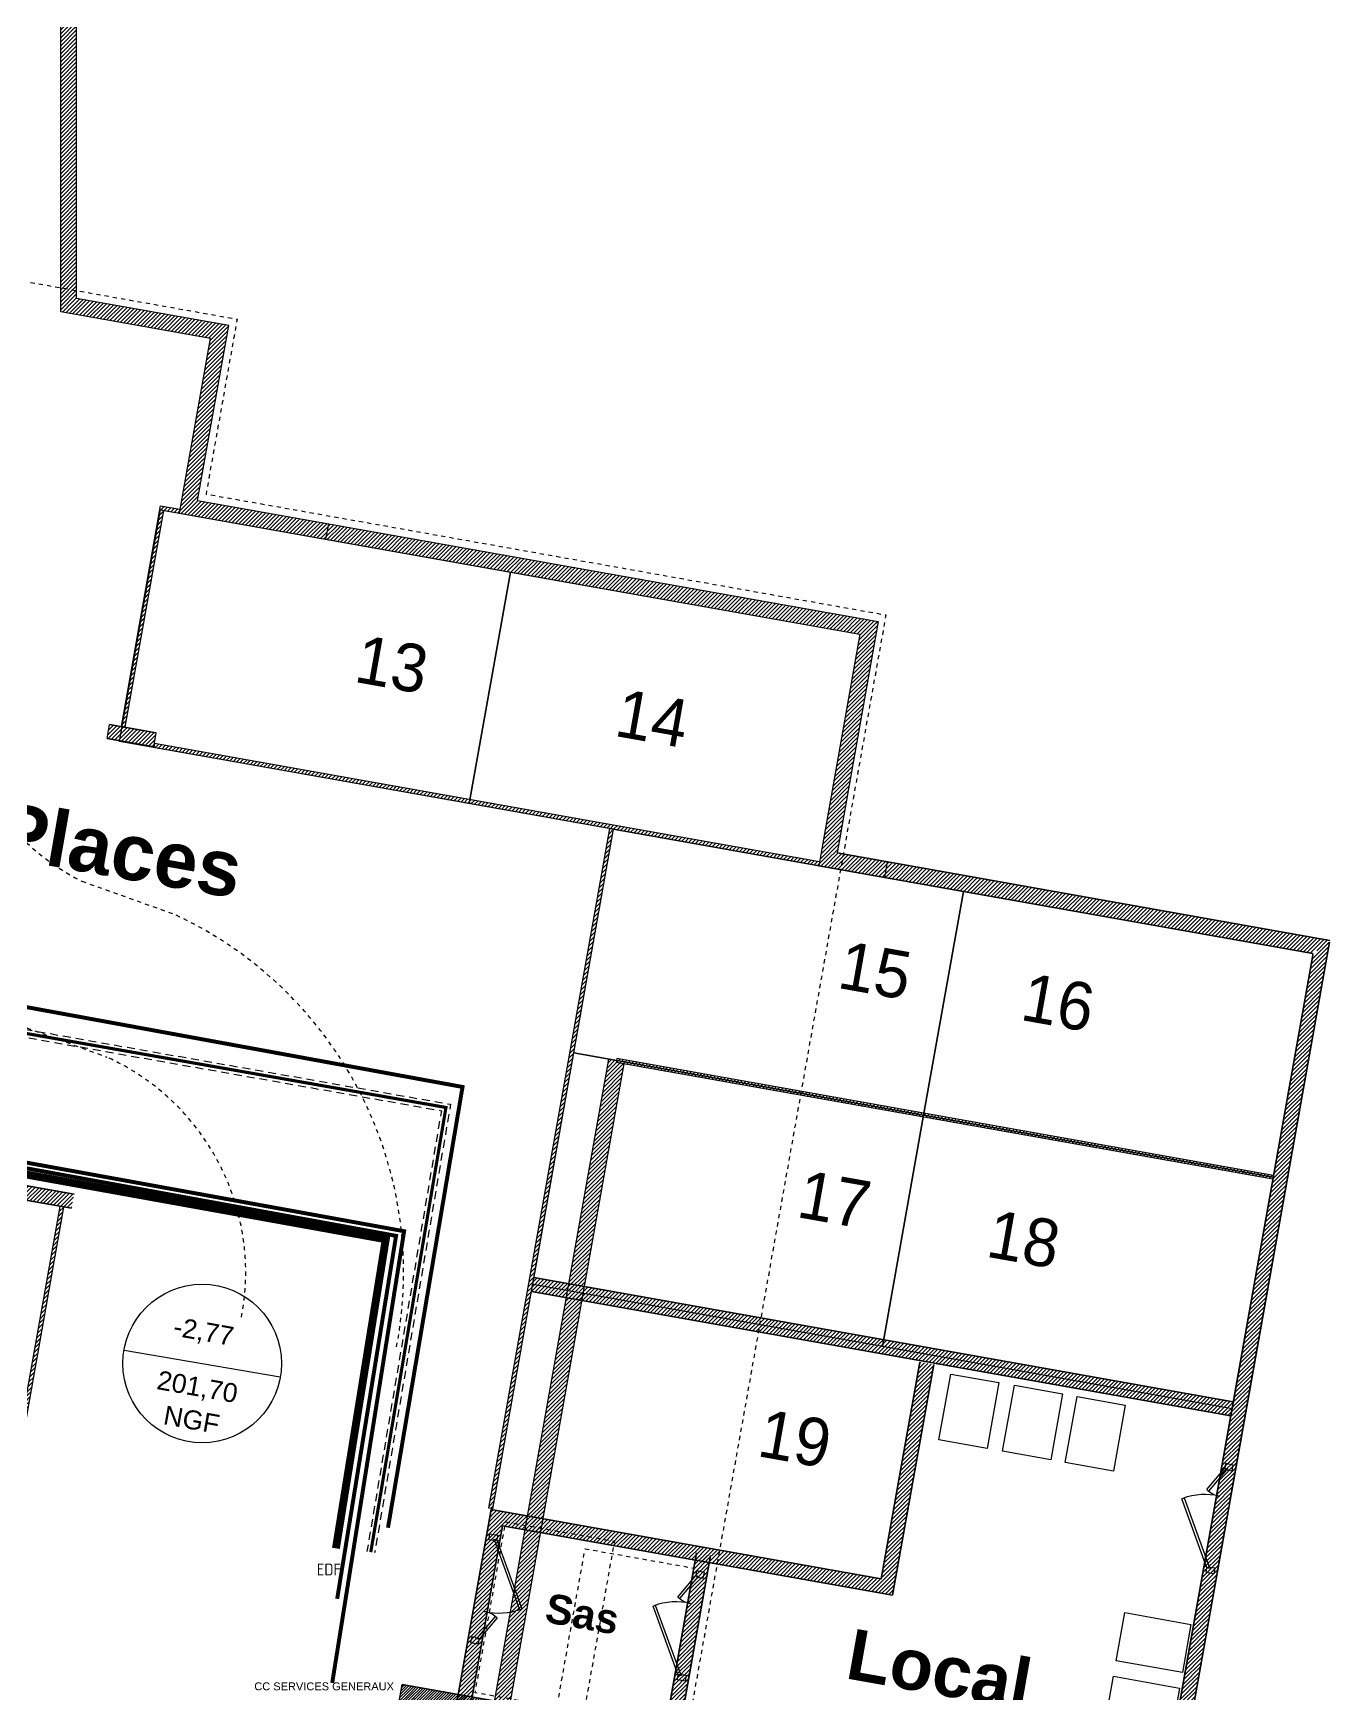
# Model space of a CAD drawing. Header units: centimetres. Extents: x 2452 to 16512, y -4226 to 6371.
# Drawn here: x 11877 to 13520, y -573 to 1532 of the extents above; entities that cross this region are included whole.
import ezdxf

# ---------------------------------------------------------------- set-up
doc = ezdxf.new("R2010")
doc.units = ezdxf.units.CM
for name, pattern in [('prlm_ef', [0.165, 0.1, -0.065]), ('Style de ligne -11', [0.347222, 0.20828, -0.138942]), ('VW-01', [0.41656, 0.20828, -0.20828])]:
    doc.linetypes.add(name, pattern=pattern)
for name, color, linetype in [('B GÈnÈral_Hatch', 252, 'Continuous'), ('B Général', 252, 'Continuous'), ('prlm-EAU-EF', 161, 'Continuous'), ('prlm-MOD', 64, 'Continuous')]:
    doc.layers.add(name, color=color, linetype=linetype)
doc.layers.add('prlm-ELEC-BT', color=1, linetype='Continuous', lineweight=25)
doc.layers.add('prlm-TELECOM', color=3, linetype='Continuous', lineweight=25)
doc.styles.add('Arial', font='arial.ttf')
doc.styles.add('Century Gothic', font='GOTHIC.TTF')
doc.styles.add('Futura Book', font='')
doc.styles.add('Geneva', font='arial.ttf')
doc.styles.add('Geneva (bold)', font='arialbd.ttf')
doc.styles.add('Helvetica (bold)', font='arialbd.ttf')
doc.styles.get("Standard").update_dxf_attribs({"font": 'isocp.shx', "height": 15})
doc.styles.get('Futura Book').set_extended_font_data('Futura Book')
pattern_1 = [(45, (0, 0), (2.4253472, -2.6458333), [])]
pattern_2 = [(45, (9.2945, 0), (-1.5617376, 1.952172), [])]

# ---------------------------------------------------------------- blocks, each defined once
blk = doc.blocks.new('Groupe-4-1')
at = {"layer": 'B Général', "linetype": 'Continuous'}
blk.add_line((12190.5, -171.4), (11992.5, -137.3), dxfattribs=at)
blk.add_circle((12091.5, -153.9), 100.5, dxfattribs=at)
at = {"layer": 'B Général', "char_height": 24.06, "attachment_point": 2, "rotation": 349.9238, "line_spacing_factor": 1.05726, "style": 'Geneva'}
for s, insert in [('-2,77\\P', (12095.6, -101.3)), ('\\P201,70 \\PNGF\\P', (12095.1, -129.7))]:
    blk.add_mtext(s, dxfattribs=dict(at, insert=insert))
blk = doc.blocks.new('Groupe-5-1')
at = {"layer": 'B Général', "linetype": 'VW-01', "ltscale": 25.4}
for p, q in [((11939.2, 457.4), (12053.5, 416.6)), ((11849.5, 278.7), (11970.8, 234.5))]:
    blk.add_line(p, q, dxfattribs=at)
for centre, radius, start, end in [((12073.7, 725.6), 500, 183.3525, 243.3575), ((12073.7, 725.6), 300, 186.5002, 243.3575), ((11846.7, -38.7), 500, 349.1575, 65.5737), ((11846.7, -38.7), 300, 349.1575, 65.5737)]:
    blk.add_arc(centre, radius, start, end, dxfattribs=at)
blk = doc.blocks.new('Groupe-13-1')
at = {"layer": 'B Général', "flags": 128}
for points in [[(12456.2, -369.8), (12466, -371.6), (12465, -377.5), (12461.1, -376.8), (12460.8, -378.3), (12454.9, -377.2)], [(12465, -377.5), (12496.7, -464.9), (12493.9, -466), (12462.2, -378.5)], [(12440.3, -501.6), (12463.1, -474.5), (12465.4, -476.4), (12442.6, -503.5)], [(12431.7, -507.7), (12441.5, -509.4), (12442.6, -503.5), (12438.6, -502.8), (12438.9, -501.3), (12433, -500.3)]]:
    blk.add_lwpolyline(points, close=True, dxfattribs=at)
at = {"layer": 'B Général'}
for centre, radius, start, end in [((12467.3, -387.3), 83, 257.3965, 289.9187), ((12443.5, -499.8), 32, 49.9187, 79.9187)]:
    blk.add_arc(centre, radius, start, end, dxfattribs=at)
blk = doc.blocks.new('Groupe-14-1')
at = {"layer": 'B Général', "flags": 128}
for points in [[(12727.8, -418.6), (12718, -416.9), (12716.9, -422.8), (12720.9, -423.5), (12720.6, -425), (12726.5, -426)], [(12719.2, -424.7), (12696.4, -451.9), (12694.1, -449.9), (12716.9, -422.8)], [(12694.5, -548.8), (12662.8, -461.4), (12665.7, -460.4), (12697.4, -547.8)], [(12703.3, -556.5), (12693.5, -554.7), (12694.5, -548.8), (12698.5, -549.5), (12698.7, -548), (12704.6, -549.1)]]:
    blk.add_lwpolyline(points, close=True, dxfattribs=at)
at = {"layer": 'B Général'}
for centre, radius, start, end in [((12692.3, -539), 83, 77.3965, 109.9187), ((12716, -426.5), 32, 229.9187, 259.9187)]:
    blk.add_arc(centre, radius, start, end, dxfattribs=at)
blk = doc.blocks.new('Groupe-23-1')
at = {"layer": 'B Général', "linetype": 'Continuous', "flags": 128}
for points in [[(12612.9, 523.2), (13056, 444.5), (13005.6, 160.9), (12562.5, 239.7)], [(13056, 444.5), (13499, 365.7), (13448.6, 82.1), (13005.6, 160.9)]]:
    blk.add_lwpolyline(points, close=True, dxfattribs=at)
blk = doc.blocks.new('Groupe-24-1')
at = {"layer": 'B Général', "linetype": 'Continuous', "flags": 128}
for points in [[(12038.9, 928), (12482, 849.2), (12429.8, 555.8), (11986.7, 634.6)], [(12482, 849.2), (12925, 770.4), (12872.9, 477), (12429.8, 555.8)]]:
    blk.add_lwpolyline(points, close=True, dxfattribs=at)
blk = doc.blocks.new('Groupe-25-1')
at = {"layer": 'B Général', "linetype": 'Continuous', "flags": 128}
for points in [[(12562.5, 239.7), (13005.6, 160.9), (12953.4, -132.5), (12510.3, -53.7)], [(13005.6, 160.9), (13448.6, 82.1), (13396.5, -211.3), (12953.4, -132.5)]]:
    blk.add_lwpolyline(points, close=True, dxfattribs=at)
blk = doc.blocks.new('Groupe-27-1')
at = {"layer": 'B GÈnÈral_Hatch', "linetype": 'Continuous'}
h = blk.add_hatch(dxfattribs=at)
h.set_pattern_fill('MURS MACONNERIE-2', color=256, style=0, pattern_type=2)
h.set_pattern_definition(pattern_2)
h.paths.add_polyline_path([(12286.3, -891.4), (12307.1, -876.9), (12359.6, -581.5), (12345.1, -560.6)])
h = blk.add_hatch(dxfattribs=at)
h.set_pattern_fill('MURS MACONNERIE-2', color=256, style=0, pattern_type=2)
h.set_pattern_definition(pattern_2)
h.paths.add_polyline_path([(12674.7, -637.5), (12695.6, -622.9), (12345.1, -560.6), (12359.6, -581.5)])
h = blk.add_hatch(dxfattribs=at)
h.set_pattern_fill('MURS MACONNERIE-2', color=256, style=0, pattern_type=2)
h.set_pattern_definition(pattern_2)
h.paths.add_polyline_path([(12622.2, -932.9), (12639.9, -936), (12695.6, -622.9), (12674.7, -637.5)])
h = blk.add_hatch(dxfattribs=at)
h.set_pattern_fill('MURS MACONNERIE-2', color=256, style=0, pattern_type=2)
h.set_pattern_definition(pattern_2)
h.paths.add_polyline_path([(12298.3, -875.3), (12295.1, -893), (12511.3, -931.4), (12514.4, -913.7)])
h = blk.add_hatch(dxfattribs=at)
h.set_pattern_fill('MURS MACONNERIE-2', color=256, style=0, pattern_type=2)
h.set_pattern_definition(pattern_2)
h.paths.add_polyline_path([(12617.8, -932.1), (12614.7, -949.8), (12636.8, -953.7), (12639.9, -936)])
at = {"layer": 'B Général', "linetype": 'Continuous', "lineweight": 25}
for p, q in [((12286.3, -891.4), (12345.1, -560.6)), ((12360.2, -578.6), (12359.6, -581.5)), ((12674.7, -637.5), (12359.6, -581.5)), ((12307.1, -876.9), (12357, -596.3)), ((12622.2, -932.9), (12674.7, -637.5)), ((12295.1, -893), (12511.3, -931.4)), ((12511.3, -931.4), (12514.4, -913.7)), ((12614.7, -949.8), (12617.8, -932.1)), ((12617.8, -932.1), (12639.9, -936)), ((12636.8, -953.7), (12639.9, -936)), ((12614.7, -949.8), (12636.8, -953.7))]:
    blk.add_line(p, q, dxfattribs=at)
at = {"layer": 'B Général', "linetype": 'Continuous', "lineweight": 35}
for p, q in [((12695.6, -622.9), (12345.1, -560.6)), ((12307.1, -876.9), (12359.6, -581.5)), ((12639.9, -936), (12695.6, -622.9)), ((12622.2, -932.9), (12674.7, -637.5)), ((12298.3, -875.3), (12514.4, -913.7))]:
    blk.add_line(p, q, dxfattribs=at)
at = {"layer": 'B Général', "linetype": 'Continuous'}
for p, q in [((12489.4, -742.6), (12379.9, -585.1)), ((12494.7, -739.9), (12448.5, -597.3)), ((12500.4, -739), (12498, -606.1)), ((12506.3, -739.7), (12542, -613.9)), ((12511.6, -742.1), (12588.7, -622.2)), ((12516, -746), (12649, -633)), ((12485.1, -746.6), (12367.2, -653.5)), ((12519.2, -751), (12665.9, -687.2)), ((12482.2, -751.7), (12358.4, -703.1)), ((12480.9, -757.4), (12350.6, -747.1)), ((12520.7, -756.7), (12656.4, -740.9)), ((12483.4, -768.7), (12331.6, -853.8)), ((12481.3, -763.3), (12342.3, -793.7)), ((12487, -773.4), (12375.8, -889.1)), ((12491.7, -776.8), (12429.5, -898.6)), ((12520.5, -762.5), (12648.4, -785.7)), ((12496.8, -781.8), (12474.6, -906.7)), ((12465.2, -862.7), (12468.5, -853.3)), ((12483.3, -857.3), (12465.2, -862.7)), ((12470.4, -843.5), (12468.5, -853.3)), ((12483.3, -857.3), (12470.4, -843.5))]:
    blk.add_line(p, q, dxfattribs=at)
at = {"layer": 'B Général', "flags": 128}
for points in [[(12331.5, -877.2), (12382.6, -589.7), (12386.5, -590.4), (12335.4, -877.9)], [(12381.9, -593.6), (12382.6, -589.7), (12670.1, -640.7), (12669.4, -644.7)], [(12636.4, -807.4), (12666.1, -640), (12670.1, -640.7), (12640.3, -808.1)], [(12335.4, -877.9), (12336.1, -873.9), (12503.5, -903.7), (12502.8, -907.6)]]:
    blk.add_lwpolyline(points, close=True, dxfattribs=at)
at = {"layer": 'B Général', "linetype": 'Continuous'}
for radius, start in [(100, 349.7246), (23, 347.1915), (20, 262.8877)]:
    blk.add_arc((12500.8, -759), radius, start, 259.9194, dxfattribs=at)
at = {"layer": 'B Général', "insert": (12458.2, -650.6), "char_height": 10.1, "width": 17.303, "attachment_point": 1, "rotation": 350.5294, "line_spacing_factor": 1.022525, "style": 'Century Gothic'}
blk.add_mtext('8', dxfattribs=at)
at = {"layer": 'B Général', "attachment_point": 1, "rotation": 350.5294, "line_spacing_factor": 1.022525, "style": 'Century Gothic'}
for s, insert, char_height in [('7', (12490, -645.1), 10.1), ('6', (12521.7, -647.2), 10.1), ('9', (12432.3, -669.9), 10.1), ('5', (12551, -658), 10.1), ('10', (12406.6, -690.3), 10.14), ('4', (12574, -677.9), 10.1), ('3', (12593.3, -704.1), 10.1), ('11', (12391.6, -721.7), 10.14), ('2', (12603.1, -734.8), 10.1), ('12', (12384.8, -753.3), 10.14), ('1', (12604.9, -764.7), 10.1), ('13', (12386.7, -782.8), 10.14), ('14', (12402.7, -812.6), 10.14), ('15', (12425.1, -836.2), 10.14), ('16', (12449.8, -851.4), 10.14), ('17', (12483.8, -863), 10.14)]:
    blk.add_mtext(s, dxfattribs=dict(at, insert=insert, char_height=char_height))
blk = doc.blocks.new('Groupe-28-1')
at = {"layer": 'B Général', "flags": 128}
for points in [[(13389.4, -288.6), (13366.6, -315.8), (13364.3, -313.8), (13387.1, -286.7)], [(13398, -282.6), (13388.2, -280.8), (13387.1, -286.7), (13391.1, -287.4), (13390.8, -288.9), (13396.7, -289.9)], [(13364.7, -412.7), (13333, -325.3), (13335.9, -324.3), (13367.5, -411.7)], [(13373.5, -420.4), (13363.7, -418.6), (13364.7, -412.7), (13368.7, -413.4), (13368.9, -412), (13374.8, -413)]]:
    blk.add_lwpolyline(points, close=True, dxfattribs=at)
at = {"layer": 'B Général'}
for centre, radius, start, end in [((13386.2, -290.4), 32, 229.9187, 259.9187), ((13362.4, -402.9), 83, 77.3965, 109.9187)]:
    blk.add_arc(centre, radius, start, end, dxfattribs=at)
blk = doc.blocks.new('Groupe-109-1')
at = {"layer": 'B GÈnÈral_Hatch', "linetype": 'Continuous'}
h = blk.add_hatch(dxfattribs=at)
h.set_pattern_fill('50_BETON', color=256, style=0, pattern_type=2)
h.set_pattern_definition(pattern_1)
h.paths.add_polyline_path([(11912.4, 1179.1), (11932.4, 1195.9), (11932.4, 2324.5), (11912.4, 2324.5)])
h = blk.add_hatch(dxfattribs=at)
h.set_pattern_fill('50_BETON', color=256, style=0, pattern_type=2)
h.set_pattern_definition(pattern_1)
h.paths.add_polyline_path([(12102, 1145.4), (12125.2, 1161.6), (11932.4, 1195.9), (11912.4, 1179.1)])
h = blk.add_hatch(dxfattribs=at)
h.set_pattern_fill('50_BETON', color=256, style=0, pattern_type=2)
h.set_pattern_definition(pattern_1)
h.paths.add_polyline_path([(12062.6, 923.8), (12085.7, 939.9), (12125.2, 1161.6), (12102, 1145.4)])
h = blk.add_hatch(dxfattribs=at)
h.set_pattern_fill('50_BETON', color=256, style=0, pattern_type=2)
h.set_pattern_definition(pattern_1)
h.paths.add_polyline_path([(11989.1, 653.4), (11994, 652.6), (12042.9, 927.3), (12038.8, 933.1)])
h = blk.add_hatch(dxfattribs=at)
h.set_pattern_fill('50_BETON', color=256, style=0, pattern_type=2)
h.set_pattern_definition(pattern_1)
h.paths.add_polyline_path([(12038.8, 933.1), (12042.9, 927.3), (12062.6, 923.8), (12063.4, 928.8)])
h = blk.add_hatch(dxfattribs=at)
h.set_pattern_fill('50_BETON', color=256, style=0, pattern_type=2)
h.set_pattern_definition(pattern_1)
h.paths.add_polyline_path([(12085.7, 939.9), (12062.6, 923.8), (12925, 770.4), (12948.2, 786.6)])
h = blk.add_hatch(dxfattribs=at)
h.set_pattern_fill('50_BETON', color=256, style=0, pattern_type=2)
h.set_pattern_definition(pattern_1)
h.paths.add_polyline_path([(12948.2, 786.6), (12925, 770.4), (12872.9, 477), (12896, 493.2)])
h = blk.add_hatch(dxfattribs=at)
h.set_pattern_fill('50_BETON', color=256, style=0, pattern_type=2)
h.set_pattern_definition(pattern_1)
h.paths.add_polyline_path([(11974.3, 656.1), (11971.2, 638.3), (12030.3, 627.8), (12033.4, 645.6)])
h = blk.add_hatch(dxfattribs=at)
h.set_pattern_fill('50_BETON', color=256, style=0, pattern_type=2)
h.set_pattern_definition(pattern_1)
h.paths.add_polyline_path([(12872.9, 477), (12873.7, 481.9), (12031, 631.8), (12030.1, 626.8)])
h = blk.add_hatch(dxfattribs=at)
h.set_pattern_fill('50_BETON', color=256, style=0, pattern_type=2)
h.set_pattern_definition(pattern_1)
h.paths.add_polyline_path([(12454.8, -337.4), (12459.8, -338.3), (12612.9, 523.2), (12608, 524.1)])
h = blk.add_hatch(dxfattribs=at)
h.set_pattern_fill('50_BETON', color=256, style=0, pattern_type=2)
h.set_pattern_definition(pattern_1)
h.paths.add_polyline_path([(12896, 493.2), (12872.9, 477), (13499, 365.7), (13520.3, 382.2)])
h = blk.add_hatch(dxfattribs=at)
h.set_pattern_fill('50_BETON', color=256, style=0, pattern_type=2)
h.set_pattern_definition(pattern_1)
h.paths.add_polyline_path([(12731.7, -3950.3), (12745.9, -3973.2), (13519.9, 380.3), (13498.7, 363.7)])
h = blk.add_hatch(dxfattribs=at)
h.set_pattern_fill('50_BETON', color=256, style=0, pattern_type=2)
h.set_pattern_definition(pattern_1)
h.paths.add_polyline_path([(12290.8, -1545.4), (12310.5, -1548.9), (12626.5, 228.3), (12606.8, 231.8)])
h = blk.add_hatch(dxfattribs=at)
h.set_pattern_fill('50_BETON', color=256, style=0, pattern_type=2)
h.set_pattern_definition(pattern_1)
h.paths.add_polyline_path([(13448.2, 79.7), (13449.1, 84.6), (12617.1, 232.5), (12616.2, 227.6)])
h = blk.add_hatch(dxfattribs=at)
h.set_pattern_fill('50_BETON', color=256, style=0, pattern_type=2)
h.set_pattern_definition(pattern_1)
h.paths.add_polyline_path([(11926, 42.8), (11929.2, 60.6), (11254, 180.6), (11250.8, 162.9)])
h = blk.add_hatch(dxfattribs=at)
h.set_pattern_fill('50_BETON', color=256, style=0, pattern_type=2)
h.set_pattern_definition(pattern_1)
h.paths.add_polyline_path([(11811.8, -515), (11816.8, -515.9), (11916.4, 44.4), (11911.4, 45.2)])
h = blk.add_hatch(dxfattribs=at)
h.set_pattern_fill('50_BETON', color=256, style=0, pattern_type=2)
h.set_pattern_definition(pattern_1)
h.paths.add_polyline_path([(12511.9, -44.9), (12508.8, -62.6), (13394.9, -220.1), (13398, -202.4)])
h = blk.add_hatch(dxfattribs=at)
h.set_pattern_fill('50_BETON', color=256, style=0, pattern_type=2)
h.set_pattern_definition(pattern_1)
h.paths.add_polyline_path([(12951.9, -426.8), (12966.4, -447.6), (13018.4, -155.2), (13000.7, -152.1)])
h = blk.add_hatch(dxfattribs=at)
h.set_pattern_fill('50_BETON', color=256, style=0, pattern_type=2)
h.set_pattern_definition(pattern_1)
h.paths.add_polyline_path([(12412.1, -594.9), (12429.8, -598), (12472.2, -359.8), (12457.6, -338.9)])
h = blk.add_hatch(dxfattribs=at)
h.set_pattern_fill('50_BETON', color=256, style=0, pattern_type=2)
h.set_pattern_definition(pattern_1)
h.paths.add_polyline_path([(12457.6, -338.9), (12472.2, -359.8), (12966.4, -447.6), (12951.9, -426.8)])
h = blk.add_hatch(dxfattribs=at)
h.set_pattern_fill('50_BETON', color=256, style=0, pattern_type=2)
h.set_pattern_definition(pattern_1)
h.paths.add_polyline_path([(12674, -641.4), (12691.7, -644.6), (12735.7, -397.2), (12718, -394)])
at = {"layer": 'B Général', "linetype": 'Continuous'}
for p, q in [((11912.4, 1179.1), (11912.4, 2324.5)), ((11912.4, 1179.1), (11912.4, 2324.5)), ((11932.4, 1195.9), (11932.4, 2324.5)), ((11932.4, 1195.9), (11932.4, 2324.5)), ((12102, 1145.4), (11912.4, 1179.1)), ((12102, 1145.4), (11912.4, 1179.1)), ((12125.2, 1161.6), (11932.4, 1195.9)), ((12125.2, 1161.6), (11932.4, 1195.9)), ((12085.7, 939.9), (12125.2, 1161.6)), ((12085.7, 939.9), (12125.2, 1161.6)), ((12062.6, 923.8), (12102, 1145.4)), ((12062.6, 923.8), (12102, 1145.4)), ((11989.1, 653.4), (12038.8, 933.1)), ((11994, 652.6), (12042.9, 927.3)), ((12038.8, 933.1), (12063.4, 928.8)), ((12042.9, 927.3), (12062.6, 923.8)), ((12062.6, 923.8), (12063.4, 928.8)), ((12085.7, 939.9), (12948.2, 786.6)), ((12085.7, 939.9), (12948.2, 786.6)), ((12062.6, 923.8), (12925, 770.4)), ((12062.6, 923.8), (12925, 770.4)), ((12248.4, 890.7), (12251.9, 910.4)), ((12948.2, 786.6), (12896, 493.2)), ((12948.2, 786.6), (12896, 493.2)), ((12925, 770.4), (12872.9, 477)), ((12925, 770.4), (12872.9, 477)), ((11971.2, 638.3), (11974.3, 656.1)), ((11974.3, 656.1), (12033.4, 645.6)), ((11994, 652.6), (11989.1, 653.4)), ((11971.2, 638.3), (12030.3, 627.8)), ((12031, 631.8), (12030.1, 626.8)), ((12030.3, 627.8), (12033.4, 645.6)), ((12873.7, 481.9), (12031, 631.8)), ((12872.9, 477), (12030.1, 626.8)), ((12454.8, -337.4), (12608, 524.1)), ((12459.8, -338.3), (12612.9, 523.2)), ((12612.9, 523.2), (12608, 524.1)), ((12896, 493.2), (13520.3, 382.2)), ((12873.7, 481.9), (12872.9, 477)), ((12872.9, 477), (13499, 365.7)), ((12956.3, 462.2), (12959.8, 481.9)), ((12290.8, -1545.4), (12606.8, 231.8)), ((12290.8, -1545.4), (12606.8, 231.8)), ((12626.5, 228.3), (12606.8, 231.8)), ((12617.1, 232.5), (12616.2, 227.6)), ((13449.1, 84.6), (12617.1, 232.5)), ((12310.5, -1548.9), (12626.5, 228.3)), ((12310.5, -1548.9), (12626.5, 228.3)), ((13448.2, 79.7), (12616.2, 227.6)), ((13449.1, 84.6), (13448.2, 79.7)), ((11811.8, -515), (11911.4, 45.2)), ((11816.8, -515.9), (11916.4, 44.4)), ((11916.4, 44.4), (11911.4, 45.2)), ((12999.2, -160.5), (12953.5, -417.6)), ((12412.1, -594.9), (12457.6, -338.9)), ((12459.8, -338.3), (12454.8, -337.4)), ((12429.8, -598), (12472.2, -359.8)), ((12674, -641.4), (12718, -394)), ((12691.7, -644.6), (12735.7, -397.2))]:
    blk.add_line(p, q, dxfattribs=at)
at = {"layer": 'B Général', "linetype": 'Continuous', "lineweight": 18}
for p, q in [((11989.1, 653.4), (12038.8, 933.1)), ((11994, 652.6), (12042.9, 927.3)), ((12038.8, 933.1), (12063.4, 928.8)), ((12042.9, 927.3), (12062.6, 923.8)), ((12873.7, 481.9), (12031, 631.8)), ((12872.9, 477), (12030.1, 626.8)), ((12454.8, -337.4), (12608, 524.1)), ((12459.8, -338.3), (12612.9, 523.2)), ((13449.1, 84.6), (12617.1, 232.5)), ((13448.2, 79.7), (12616.2, 227.6)), ((11811.8, -515), (11911.4, 45.2)), ((11816.8, -515.9), (11916.4, 44.4))]:
    blk.add_line(p, q, dxfattribs=at)
at = {"layer": 'B Général', "linetype": 'Continuous', "lineweight": 35}
for p, q in [((11974.3, 656.1), (12033.4, 645.6)), ((11971.2, 638.3), (12030.3, 627.8)), ((12896, 493.2), (13520.3, 382.2)), ((12872.9, 477), (13499, 365.7)), ((12745.9, -3973.2), (13519.9, 380.3)), ((12731.7, -3950.3), (13498.7, 363.7)), ((11929.2, 60.6), (11254, 180.6)), ((11926, 42.8), (11250.8, 162.9)), ((12508.8, -62.6), (13394.9, -220.1)), ((12511.9, -44.9), (13398, -202.4)), ((12951.9, -426.8), (13000.7, -152.1)), ((12966.4, -447.6), (13018.4, -155.2)), ((12412.1, -594.9), (12457.6, -338.9)), ((12457.6, -338.9), (12951.9, -426.8)), ((12429.8, -598), (12472.2, -359.8)), ((12472.2, -359.8), (12966.4, -447.6)), ((12674, -641.4), (12718, -394)), ((12691.7, -644.6), (12735.7, -397.2))]:
    blk.add_line(p, q, dxfattribs=at)
at = {"layer": 'B Général', "linetype": 'Continuous', "lineweight": 25}
for p, q in [((13393.8, -328.9), (13519.9, 380.3)), ((13294.9, -782.3), (13498.7, 363.7)), ((11929.2, 60.6), (11254, 180.6)), ((11926, 42.8), (11250.8, 162.9)), ((12508.8, -62.6), (13001.1, -150.1)), ((12511.9, -44.9), (13398, -202.4)), ((12951.9, -426.8), (13000.7, -152.1)), ((12966.4, -447.6), (13018.4, -155.2)), ((13018.8, -153.3), (13394.9, -220.1)), ((12457.6, -338.9), (12951.9, -426.8)), ((12472.2, -359.8), (12716.4, -403.2)), ((13084, -2071.8), (13387.5, -364.4)), ((12734.1, -406.3), (12716.4, -403.2)), ((12734.1, -406.3), (12716.4, -403.2)), ((12734.1, -406.3), (12966.4, -447.6))]:
    blk.add_line(p, q, dxfattribs=at)
at = {"layer": 'B Général', "linetype": 'VW-01', "ltscale": 25.4, "flags": 128}
for points in [[(11010.8, -1015.6), (11238, -1056), (11293.3, -745.4), (11066.1, -705), (11422, 1296.8), (12135.8, 1169.9), (12096.4, 948.2), (12957.8, 795), (12128.2, -3871.5), (11404.3, -3742.8), (11441.3, -3534.6), (10589.9, -3383.2)], [(12476, -354.6), (12613.8, -379.1), (12575.3, -595.7), (12437.4, -571.2)], [(12576.7, -388.7), (12714.6, -413.2), (12676.1, -629.8), (12538.2, -605.3)]]:
    blk.add_lwpolyline(points, close=True, dxfattribs=at)
at = {"layer": 'B Général', "linetype": 'Continuous', "flags": 128}
for points in [[(13025.1, -250.8), (13040, -167.2), (13101, -178), (13086.1, -261.7)], [(13105.8, -265.2), (13120.7, -181.5), (13181.7, -192.4), (13166.9, -276)], [(13185.2, -279.3), (13200.1, -195.6), (13261.1, -206.5), (13246.3, -290.2)], [(13260.6, -469.7), (13344.3, -484.6), (13333.5, -545.6), (13249.8, -530.7)], [(13246.3, -550.4), (13330, -565.3), (13319.1, -626.4), (13235.4, -611.5)]]:
    blk.add_lwpolyline(points, close=True, dxfattribs=at)
at = {"layer": 'B Général'}
for name in ['Groupe-24-1', 'Groupe-5-1', 'Groupe-23-1', 'Groupe-25-1', 'Groupe-4-1', 'Groupe-28-1', 'Groupe-13-1', 'Groupe-14-1', 'Groupe-27-1']:
    blk.add_blockref(name, (0, 0), dxfattribs=at)
at = {"layer": 'B Général', "rotation": 349.9187}
for s, insert, char_height, attachment_point, line_spacing_factor, style in [('13', (12293, 770.1), 60.61, 1, 0.959385, 'Futura Book'), ('14', (12622.8, 701.6), 60.61, 1, 0.959385, 'Futura Book'), ('15', (12905.3, 382.2), 60.61, 1, 0.959385, 'Futura Book'), ('16', (13137.1, 341.6), 60.61, 1, 0.959385, 'Futura Book'), ('17', (12853.7, 91.7), 60.61, 1, 0.959385, 'Futura Book'), ('18', (13093.6, 41.5), 60.61, 1, 0.959385, 'Futura Book'), ('19', (12803.7, -211.3), 60.61, 1, 0.959385, 'Futura Book'), ('Sas', (12573.1, -471.4), 37.43, 5, 1.05726, 'Geneva (bold)'), ('Local\\Ppoubelles\\P{\\H0.75x;44,60m2}', (13006.4, -650.3), 64.161, 5, 1.05726, 'Geneva (bold)')]:
    blk.add_mtext(s, dxfattribs=dict(at, insert=insert, char_height=char_height, attachment_point=attachment_point, line_spacing_factor=line_spacing_factor, style=style))
at = {"layer": 'B Général', "insert": (11517.7, 615.7), "char_height": 70.9, "width": 1017.377, "attachment_point": 1, "rotation": 350.0497, "line_spacing_factor": 0.830883, "style": 'Helvetica (bold)'}
blk.add_mtext('R-1 36 Places', dxfattribs=at)

msp = doc.modelspace()

# ---------------------------------------------------------------- linework, layer by layer
at = {"layer": 'prlm-EAU-EF', "linetype": 'prlm_ef', "ltscale": 100, "const_width": 4, "flags": 128}
msp.add_lwpolyline([(7096.34, 3799.24), (7096.34, 3849.77), (7096.34, 4051.75), (11381.54, 4051.75), (11381.54, 1665.27), (11865.51, 1665.27), (11642.53, 304.31), (12400.42, 170.63), (12305.13, -393.05)], dxfattribs=at)
at = {"layer": 'prlm-EAU-EF', "linetype": 'prlm_ef', "ltscale": 300, "const_width": 5, "flags": 128}
msp.add_lwpolyline([(11892.28, 1695.35), (11669.3, 334.39), (12421.43, 196.64), (12326.97, -362.14)], dxfattribs=at)
at = {"layer": 'prlm-ELEC-BT', "linetype": 'Style de ligne -11', "ltscale": 100}
for points, const_width in [([(9482.39, 3792.81), (9482.39, 3935.36), (11377.81, 3935.36), (11377.81, 2085.51), (11242.88, 2085.51), (11242.88, 1071.86), (11404.83, 856.5), (11292.84, 205.44), (12347.41, 13.77), (12256.31, -558.83)], 5), ([(9505.71, 3788.87), (9505.71, 3922.99), (11367.57, 3922.99), (11367.57, 2096.73), (11233, 2096.73), (11233, 1063.93), (11386.28, 866.21), (11269.56, 193.51), (12324.16, 3.61), (12260.98, -388.17)], 10)]:
    msp.add_lwpolyline(points, dxfattribs=dict(at, const_width=const_width))
at = {"layer": 'prlm-MOD', "linetype": 'prlm_ef', "ltscale": 100, "flags": 128}
for points in [[(7091.34, 3799.24), (7091.34, 3849.77), (7091.34, 4056.75), (11386.54, 4056.75), (11386.54, 1670.27), (11871.4, 1670.27), (11648.27, 308.38), (12406.18, 174.69), (12310.06, -393.89)], [(7101.34, 3799.24), (7101.34, 3849.77), (7101.34, 4046.75), (11376.54, 4046.75), (11376.54, 1660.27), (11859.63, 1660.27), (11636.8, 300.25), (12394.66, 166.56), (12300.2, -392.22)]]:
    msp.add_lwpolyline(points, dxfattribs=at)
at = {"layer": 'prlm-TELECOM', "linetype": 'Style de ligne -11', "ltscale": 100, "const_width": 5}
msp.add_lwpolyline([(9565.68, 3790.19), (9565.68, 3879.15), (11334.15, 3879.15), (11334.15, 2075.8), (11250.74, 2075.8), (11250.74, 1067.56), (11398.15, 857.07), (11282.69, 200.69), (12337.21, 7.94), (12262.58, -452.24)], dxfattribs=at)

# ---------------------------------------------------------------- block references
at = {"layer": 'B Général'}
msp.add_blockref('Groupe-109-1', (0, 0), dxfattribs=at)

# ---------------------------------------------------------------- texts
at = {"layer": 'prlm-ELEC-BT', "ltscale": 25}
msp.add_text('EDF', height=15, dxfattribs=at).set_placement((12236.64, -422.5))
at = {"layer": 'prlm-ELEC-BT', "ltscale": 25, "style": 'Arial'}
msp.add_text('CC SERVICES GENERAUX', height=10, dxfattribs=at).set_placement((12157.56, -568.09))

doc.saveas('drawing.dxf')
